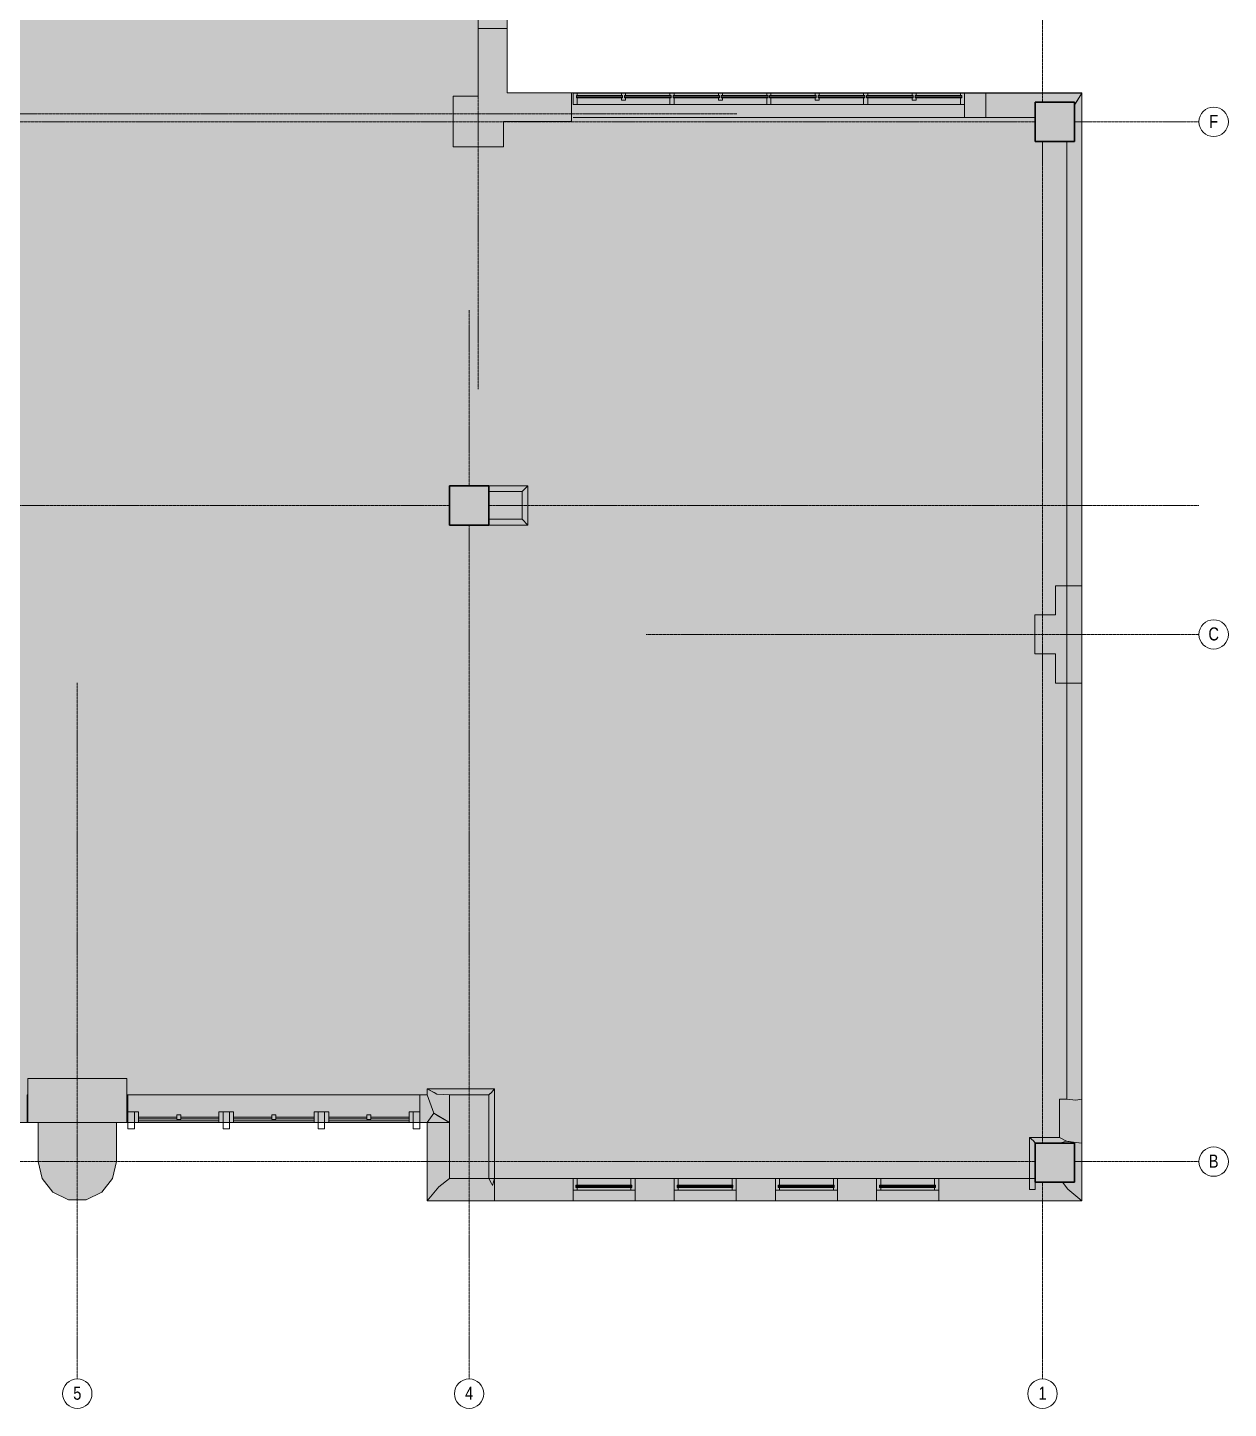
# Model space of a CAD drawing. Header units: inches. Extents: x -3744 to 107, y 238 to 2359.
# Drawn here: x -628 to 107, y 238 to 1084 of the extents above; entities that cross this region are included whole.
import ezdxf

# ---------------------------------------------------------------- set-up
doc = ezdxf.new("R2010")
doc.units = ezdxf.units.IN
doc.header["$MEASUREMENT"] = 0
doc.linetypes.add('IMPORT-CENTER2 _2_', pattern=[1.125, 0.75, -0.125, 0.125, -0.125])
for name, color, linetype, lineweight in [('A-Bldg-Patt', 7, 'Continuous', 9), ('A-DETL-GENF', 92, 'Continuous', 9), ('A-DETL-THIN', 151, 'Continuous', 9), ('A-Glaz-Bldg', 7, 'Continuous', 9), ('A-Grid', 7, 'IMPORT-CENTER2 _2_', 9), ('A-Grid-Iden', 7, 'Continuous', 9), ('A-Wall-Bldg', 7, 'Continuous', 9), ('A-WALL-PATT', 111, 'Continuous', 18), ('core model_dwg', 8, 'Continuous', 9), ('S-COLS', 52, 'Continuous', 18)]:
    doc.layers.add(name, color=color, linetype=linetype, lineweight=lineweight)
doc.styles.add('Arial', font='arial.ttf', dxfattribs={"width": 0.8, "height": 8})

# ---------------------------------------------------------------- blocks, each defined once
blk = doc.blocks.new('Concrete-Rectangular-Column - 24 x 24-6974123-Level 07 POWER _ SIGNAL')
at = {"layer": 'S-COLS', "lineweight": 9}
blk.add_hatch(color=7, dxfattribs=at).paths.add_polyline_path([(7, -12), (12, -12), (12, 12), (-12, 12), (-12, -12)], flags=0)
at = {"layer": 'S-COLS', "color": 8, "lineweight": 30}
for p, q in [((12, 12), (-12, 12)), ((-12, 12), (-12, -12)), ((12, -12), (12, 12)), ((-12, -12), (12, -12))]:
    blk.add_line(p, q, dxfattribs=at)
blk = doc.blocks.new('core model_dwg_1300 Eye - 5th Floor-6996771-Level 07 POWER _ SIGNAL')
at = {"layer": 'A-Bldg-Patt'}
for points in [[(-337.03, 1010.58), (-336.59, 1010.58), (-336.59, 1026.08), (-295.59, 1026.08), (-295.24, 1026.23), (-295.09, 1026.58), (-295.09, 1043.71), (-334.47, 1043.71), (-334.47, 1083.08), (-352.09, 1083.08), (-352.09, 1041.58), (-367.41, 1041.58), (-367.41, 1010.58), (-338.46, 1010.58)], [(17.53, 682.08), (17.53, 741.71), (1.53, 741.71), (1.53, 723.9), (-11.09, 723.9), (-11.09, 699.9), (1.53, 699.9), (1.53, 682.08), (13.03, 682.08)], [(-592.37, 365.5), (-582.75, 370.13), (-576.09, 378.48), (-573.72, 388.9), (-573.72, 412.9), (-567.47, 412.9), (-567.47, 439.9), (-627.97, 439.9), (-627.97, 412.9), (-621.72, 412.9), (-621.72, 388.9), (-619.34, 378.48), (-612.68, 370.13), (-603.06, 365.5)], [(-369.72, 378.52), (-345.72, 378.52), (-345.72, 429.9), (-369.72, 429.9), (-369.72, 411.27)]]:
    blk.add_hatch(color=256, dxfattribs=at).paths.add_polyline_path(points, flags=0)
at = {"layer": 'A-Glaz-Bldg'}
for p, q in [((-294.03, 1043.52), (-54.22, 1043.52)), ((-292.03, 1041.65), (-263.68, 1041.65)), ((-292.03, 1040.9), (-263.68, 1040.9)), ((-262.55, 1041.65), (-233.95, 1041.65)), ((-262.55, 1040.9), (-233.95, 1040.9)), ((-232.7, 1041.65), (-204.35, 1041.65)), ((-232.7, 1040.9), (-204.35, 1040.9)), ((-203.23, 1041.65), (-174.62, 1041.65)), ((-203.23, 1040.9), (-174.62, 1040.9)), ((-173.62, 1041.65), (-145.02, 1041.65)), ((-173.62, 1040.9), (-145.02, 1040.9)), ((-143.9, 1041.65), (-115.36, 1041.65)), ((-143.9, 1040.9), (-115.36, 1040.9)), ((-114.3, 1041.65), (-85.7, 1041.65)), ((-114.3, 1040.9), (-85.7, 1040.9)), ((-55.97, 1041.65), (-84.57, 1041.65)), ((-55.97, 1040.9), (-84.57, 1040.9)), ((-291.53, 1036.52), (-56.72, 1036.52)), ((-294.03, 1028.52), (-54.22, 1028.52)), ((-566.72, 429.9), (-387.97, 429.9)), ((-566.72, 412.9), (-387.97, 412.9)), ((-560.22, 413.91), (-510.97, 413.91)), ((-501.97, 413.91), (-452.72, 413.91)), ((-443.72, 413.91), (-394.47, 413.91)), ((-256.07, 378.52), (-294.07, 378.52)), ((-258.07, 374.15), (-292.32, 374.15)), ((-258.07, 373.4), (-292.32, 373.4)), ((-258.57, 378.52), (-291.57, 378.52)), ((-194.07, 378.52), (-232.07, 378.52)), ((-196.07, 374.15), (-230.32, 374.15)), ((-196.07, 373.4), (-230.32, 373.4)), ((-196.57, 378.52), (-229.57, 378.52)), ((-132.07, 378.52), (-170.07, 378.52)), ((-134.07, 374.15), (-168.32, 374.15)), ((-134.07, 373.4), (-168.32, 373.4)), ((-134.57, 378.52), (-167.57, 378.52)), ((-70.07, 378.52), (-108.07, 378.52)), ((-72.07, 374.15), (-106.32, 374.15)), ((-72.07, 373.4), (-106.32, 373.4)), ((-72.57, 378.52), (-105.57, 378.52)), ((-256.07, 364.9), (-294.07, 364.9)), ((-194.07, 364.9), (-232.07, 364.9)), ((-132.07, 364.9), (-170.07, 364.9)), ((-70.07, 364.9), (-108.07, 364.9))]:
    blk.add_line(p, q, dxfattribs=at)
at = {"layer": 'A-Glaz-Bldg', "flags": 128}
for points in [[(-291.53, 1042.02), (-291.53, 1043.52), (-294.03, 1043.52), (-294.03, 1036.52), (-291.53, 1036.52), (-291.53, 1040.52)], [(-263.68, 1042.02), (-292.03, 1042.02), (-292.03, 1040.52), (-263.68, 1040.52)], [(-291.53, 1043.52), (-56.72, 1043.52), (-56.72, 1042.02)], [(-264.41, 1040.52), (-263.68, 1040.52), (-263.68, 1042.02), (-264.37, 1042.02), (-264.37, 1043.52), (-261.87, 1043.52), (-261.87, 1042.02), (-262.55, 1042.02)], [(-264.37, 1040.52), (-264.37, 1039.11), (-261.87, 1039.11), (-261.87, 1040.52)], [(-261.82, 1040.52), (-262.55, 1040.52), (-233.95, 1040.52), (-233.95, 1042.02), (-262.55, 1042.02), (-262.55, 1040.52)], [(-234.7, 1042.02), (-234.7, 1043.52), (-232.2, 1043.52), (-232.2, 1042.02)], [(-232.2, 1040.52), (-232.2, 1036.52), (-234.7, 1036.52), (-234.7, 1040.52)], [(-204.35, 1042.02), (-232.7, 1042.02), (-232.7, 1040.52), (-204.35, 1040.52)], [(-205.08, 1040.52), (-204.35, 1040.52), (-204.35, 1042.02), (-205.04, 1042.02), (-205.04, 1043.52), (-202.54, 1043.52), (-202.54, 1042.02), (-203.23, 1042.02)], [(-205.04, 1040.52), (-205.04, 1039.11), (-202.54, 1039.11), (-202.54, 1040.52)], [(-202.49, 1040.52), (-203.23, 1040.52), (-174.62, 1040.52), (-174.62, 1042.02), (-203.23, 1042.02), (-203.23, 1040.52)], [(-175.37, 1042.02), (-175.37, 1043.52), (-172.87, 1043.52), (-172.87, 1042.02)], [(-172.87, 1040.52), (-172.87, 1036.52), (-175.37, 1036.52), (-175.37, 1040.52)], [(-145.02, 1042.02), (-173.62, 1042.02), (-173.62, 1040.52), (-145.02, 1040.52)], [(-143.17, 1040.52), (-143.9, 1040.52), (-143.9, 1042.02), (-143.21, 1042.02), (-143.21, 1043.52), (-145.71, 1043.52), (-145.71, 1042.02), (-145.02, 1042.02), (-145.02, 1040.52), (-145.76, 1040.52)], [(-145.71, 1040.52), (-145.71, 1039.11), (-143.21, 1039.11), (-143.21, 1040.52)], [(-115.36, 1042.02), (-143.9, 1042.02), (-143.9, 1040.52), (-115.36, 1040.52)], [(-113.55, 1040.52), (-113.55, 1036.52), (-116.05, 1036.52), (-116.05, 1040.52), (-115.36, 1040.52), (-115.36, 1042.02), (-116.05, 1042.02), (-116.05, 1043.52), (-113.55, 1043.52), (-113.55, 1042.02)], [(-85.7, 1042.02), (-114.3, 1042.02), (-114.3, 1040.52), (-85.7, 1040.52)], [(-86.38, 1040.52), (-86.38, 1039.11), (-83.88, 1039.11), (-83.88, 1040.52), (-84.57, 1040.52), (-84.57, 1042.02), (-83.88, 1042.02), (-83.88, 1043.52), (-86.38, 1043.52), (-86.38, 1042.02), (-85.7, 1042.02), (-85.7, 1040.52), (-86.43, 1040.52)], [(-84.57, 1042.02), (-55.97, 1042.02), (-55.97, 1040.52), (-84.57, 1040.52)], [(-56.72, 1043.52), (-54.22, 1043.52), (-54.22, 1036.52), (-56.72, 1036.52), (-56.72, 1040.52)], [(-291.57, 371.52), (-294.07, 371.52), (-294.07, 378.52), (-291.57, 378.52), (-291.57, 374.52)], [(-258.57, 371.52), (-291.57, 371.52), (-291.57, 373.02)], [(-258.57, 373.02), (-258.57, 371.52), (-256.07, 371.52), (-256.07, 378.52), (-258.57, 378.52), (-258.57, 374.52)], [(-229.57, 371.52), (-232.07, 371.52), (-232.07, 378.52), (-229.57, 378.52), (-229.57, 374.52)], [(-196.57, 371.52), (-229.57, 371.52), (-229.57, 373.02)], [(-196.57, 373.02), (-196.57, 371.52), (-194.07, 371.52), (-194.07, 378.52), (-196.57, 378.52), (-196.57, 374.52)], [(-167.57, 371.52), (-170.07, 371.52), (-170.07, 378.52), (-167.57, 378.52), (-167.57, 374.52)], [(-134.57, 371.52), (-167.57, 371.52), (-167.57, 373.02)], [(-134.57, 373.02), (-134.57, 371.52), (-132.07, 371.52), (-132.07, 378.52), (-134.57, 378.52), (-134.57, 374.52)], [(-105.57, 371.52), (-108.07, 371.52), (-108.07, 378.52), (-105.57, 378.52), (-105.57, 374.52)], [(-72.57, 371.52), (-105.57, 371.52), (-105.57, 373.02)], [(-72.57, 373.02), (-72.57, 371.52), (-70.07, 371.52), (-70.07, 378.52), (-72.57, 378.52), (-72.57, 374.52)]]:
    blk.add_lwpolyline(points, dxfattribs=at)
for points in [[(-566.72, 419.4), (-562.72, 419.4), (-562.72, 408.9), (-566.72, 408.9)], [(-562.72, 419.4), (-560.22, 419.4), (-560.22, 412.9), (-562.72, 412.9)], [(-560.22, 415.15), (-536.84, 415.15), (-536.84, 416.15), (-560.22, 416.15)], [(-534.34, 414.65), (-534.34, 417.65), (-536.84, 417.65), (-536.84, 414.65), (-534.34, 414.65), (-534.34, 417.65), (-536.84, 417.65), (-536.84, 414.65)], [(-510.97, 415.15), (-534.34, 415.15), (-534.34, 416.15), (-510.97, 416.15)], [(-510.97, 419.4), (-510.97, 412.9), (-508.47, 412.9), (-508.47, 419.4), (-504.47, 419.4), (-504.47, 408.9), (-508.47, 408.9), (-508.47, 419.4)], [(-504.47, 419.4), (-501.97, 419.4), (-501.97, 412.9), (-504.47, 412.9)], [(-501.97, 415.15), (-478.59, 415.15), (-478.59, 416.15), (-501.97, 416.15)], [(-476.09, 414.65), (-476.09, 417.65), (-478.59, 417.65), (-478.59, 414.65), (-476.09, 414.65), (-476.09, 417.65), (-478.59, 417.65), (-478.59, 414.65)], [(-452.72, 415.15), (-476.09, 415.15), (-476.09, 416.15), (-452.72, 416.15)], [(-452.72, 419.4), (-452.72, 412.9), (-450.22, 412.9), (-450.22, 419.4), (-446.22, 419.4), (-446.22, 408.9), (-450.22, 408.9), (-450.22, 419.4)], [(-446.22, 419.4), (-443.72, 419.4), (-443.72, 412.9), (-446.22, 412.9)], [(-443.72, 415.15), (-420.34, 415.15), (-420.34, 416.15), (-443.72, 416.15)], [(-417.84, 414.65), (-417.84, 417.65), (-420.34, 417.65), (-420.34, 414.65), (-417.84, 414.65), (-417.84, 417.65), (-420.34, 417.65), (-420.34, 414.65)], [(-394.47, 415.15), (-417.84, 415.15), (-417.84, 416.15), (-394.47, 416.15)], [(-394.47, 419.4), (-394.47, 412.9), (-391.97, 412.9), (-391.97, 419.4), (-387.97, 419.4), (-387.97, 408.9), (-391.97, 408.9), (-391.97, 419.4), (-394.47, 419.4), (-391.97, 419.4), (-391.97, 412.9), (-394.47, 412.9)], [(-258.07, 374.52), (-292.32, 374.52), (-292.32, 373.02), (-258.07, 373.02)], [(-196.07, 374.52), (-230.32, 374.52), (-230.32, 373.02), (-196.07, 373.02)], [(-134.07, 374.52), (-168.32, 374.52), (-168.32, 373.02), (-134.07, 373.02)], [(-72.07, 374.52), (-106.32, 374.52), (-106.32, 373.02), (-72.07, 373.02)]]:
    blk.add_lwpolyline(points, close=True, dxfattribs=at)
at = {"layer": 'A-Grid'}
for p, q in [((-352.09, 862.21), (-352.09, 2341.04)), ((-6.47, 1037.9), (-6.47, 2341.04)), ((-193.7, 1030.9), (-1297.72, 1030.9)), ((-10.97, 1025.9), (-672.38, 1025.9)), ((89.38, 1025.9), (13.03, 1025.9)), ((-6.47, 400.27), (-6.47, 1013.9)), ((-357.72, 802.9), (-357.72, 910.6)), ((-369.72, 790.9), (-717.72, 790.9)), ((89.38, 790.9), (-345.72, 790.9)), ((-357.72, 255.74), (-357.72, 778.9)), ((-249.17, 711.9), (89.38, 711.9)), ((-597.72, 255.74), (-597.72, 682.3)), ((-10.97, 388.9), (-3725.57, 388.9)), ((89.38, 388.9), (13.03, 388.9)), ((-6.47, 255.74), (-6.47, 376.27))]:
    blk.add_line(p, q, dxfattribs=at)
at = {"layer": 'A-Grid-Iden'}
for centre in [(98.38, 1025.9), (98.38, 711.9), (98.38, 388.9), (-597.72, 246.74), (-357.72, 246.74), (-6.47, 246.74)]:
    blk.add_circle(centre, 9, dxfattribs=at)
at = {"layer": 'A-Wall-Bldg'}
for p, q in [((-334.47, 1083.08), (-352.09, 1083.08)), ((-352.09, 1041.58), (-352.09, 1083.08)), ((-334.47, 1083.08), (-334.47, 1043.71)), ((-352.09, 1041.58), (-367.41, 1041.58)), ((-367.41, 1041.58), (-367.41, 1010.58)), ((-367.41, 1010.58), (-367.41, 1041.58)), ((-334.47, 1043.71), (-295.09, 1043.71)), ((-336.59, 1010.58), (-336.59, 1026.08)), ((-336.59, 1026.08), (-295.59, 1026.08)), ((-295.59, 1026.08), (-336.59, 1026.08)), ((-336.59, 1026.08), (-336.59, 1010.58)), ((-367.41, 1010.58), (-336.59, 1010.58)), ((-336.59, 1010.58), (-367.41, 1010.58)), ((-345.72, 778.9), (-321.72, 778.9)), ((1.53, 741.71), (17.53, 741.71)), ((17.53, 682.08), (17.53, 741.71)), ((17.53, 741.71), (17.53, 682.08)), ((1.53, 682.08), (17.53, 682.08)), ((-627.97, 412.9), (-621.72, 412.9)), ((-621.72, 388.9), (-621.72, 412.9)), ((-619.34, 378.48), (-621.72, 388.9)), ((-576.09, 378.48), (-582.75, 370.13))]:
    blk.add_line(p, q, dxfattribs=at)
at = {"layer": 'A-Wall-Bldg', "flags": 128}
for points in [[(-367.41, 1041.58), (-352.09, 1041.58), (-352.09, 1083.08)], [(-352.09, 1083.08), (-334.47, 1083.08), (-334.47, 1043.71), (-295.09, 1043.71)], [(-295.59, 1026.08), (-295.24, 1026.23), (-295.09, 1026.58), (-295.09, 1043.71)], [(-295.09, 1043.71), (-295.09, 1026.58), (-295.24, 1026.23), (-295.59, 1026.08)], [(-10.97, 378.52), (-70.07, 378.52), (-70.07, 364.9), (17.53, 364.9), (17.53, 400.27), (17.53, 427.17), (17.53, 1043.52), (-41.22, 1043.52)], [(-41.22, 1043.52), (-54.22, 1043.52), (-54.22, 1028.52), (-41.22, 1028.52), (-10.97, 1028.52)], [(8.41, 1013.9), (8.41, 427.17), (3.91, 427.17), (3.91, 403.76), (-14.47, 403.76), (-14.47, 371.77), (-10.97, 371.77), (-10.97, 376.27)], [(-321.72, 778.9), (-321.72, 802.9), (-345.72, 802.9)], [(-345.72, 799.4), (-325.22, 799.4), (-325.22, 782.4), (-345.72, 782.4)], [(1.53, 741.71), (1.53, 723.9), (-11.09, 723.9)], [(1.53, 723.9), (1.53, 741.71), (17.53, 741.71)], [(1.53, 699.9), (-11.09, 699.9), (-11.09, 723.9), (1.53, 723.9)], [(-11.09, 723.9), (-11.09, 699.9), (1.53, 699.9), (1.53, 682.08)], [(17.53, 682.08), (1.53, 682.08), (1.53, 699.9)], [(-627.97, 439.9), (-567.47, 439.9), (-567.47, 412.9), (-573.72, 412.9), (-573.72, 388.9), (-576.09, 378.48), (-582.75, 370.13), (-592.37, 365.5), (-603.06, 365.5), (-612.68, 370.13), (-619.34, 378.48), (-621.72, 388.9), (-621.72, 412.9)], [(-621.72, 412.9), (-627.97, 412.9), (-627.97, 439.9)], [(-567.47, 439.9), (-627.97, 439.9), (-627.97, 412.9)], [(-576.09, 378.48), (-573.72, 388.9), (-573.72, 412.9), (-567.47, 412.9), (-567.47, 439.9)], [(-342.22, 378.52), (-342.22, 433.4), (-383.34, 433.4), (-383.34, 429.9), (-387.97, 429.9), (-387.97, 412.9), (-369.72, 412.9)], [(-383.34, 412.9), (-383.34, 364.9), (-342.22, 364.9), (-294.07, 364.9), (-294.07, 378.52), (-342.22, 378.52), (-369.72, 378.52), (-369.72, 412.9), (-369.72, 429.9), (-345.72, 429.9), (-345.72, 378.52)], [(-619.34, 378.48), (-612.68, 370.13), (-603.06, 365.5)], [(-603.06, 365.5), (-592.37, 365.5), (-582.75, 370.13)]]:
    blk.add_lwpolyline(points, dxfattribs=at)
for points in [[(-628.34, 429.9), (-628.34, 412.9), (-627.97, 412.9), (-627.97, 429.9)], [(-566.72, 412.9), (-566.72, 429.9), (-567.47, 429.9), (-567.47, 412.9)], [(-369.72, 429.9), (-345.72, 429.9), (-345.72, 378.52), (-369.72, 378.52)], [(-256.07, 378.52), (-256.07, 364.9), (-232.07, 364.9), (-232.07, 378.52)], [(-194.07, 378.52), (-194.07, 364.9), (-170.07, 364.9), (-170.07, 378.52)], [(-132.07, 378.52), (-132.07, 364.9), (-108.07, 364.9), (-108.07, 378.52)]]:
    blk.add_lwpolyline(points, close=True, dxfattribs=at)
at = {"layer": 'A-WALL-PATT', "color": 7, "lineweight": 9}
for p, q in [((-54.22, 1028.52), (-54.22, 1043.52)), ((-627.97, 429.9), (-627.97, 412.9)), ((-567.47, 412.9), (-567.47, 429.9)), ((-566.72, 429.9), (-566.72, 412.9)), ((-294.07, 378.52), (-294.07, 364.9)), ((-256.07, 364.9), (-256.07, 378.52)), ((-232.07, 378.52), (-232.07, 364.9)), ((-194.07, 364.9), (-194.07, 378.52)), ((-170.07, 378.52), (-170.07, 364.9)), ((-132.07, 364.9), (-132.07, 378.52)), ((-108.07, 378.52), (-108.07, 364.9))]:
    blk.add_line(p, q, dxfattribs=at)
at = {"layer": 'A-WALL-PATT', "color": 7, "lineweight": 9, "flags": 128}
for points in [[(-41.22, 1043.52), (-41.22, 1028.52)], [(13.03, 1036.13), (13.88, 1037.52), (17.53, 1043.52)], [(-321.72, 802.9), (-325.22, 799.4)], [(-321.72, 778.9), (-325.22, 782.4)], [(-383.34, 433.4), (-379.31, 431.27), (-377.45, 430.29), (-369.72, 429.9), (-377.45, 430.29), (-379.19, 431.21)], [(-342.22, 433.4), (-344.05, 431.21), (-345.21, 430.29), (-345.72, 429.9), (-344.05, 431.21), (-343.38, 432.01)], [(-10.97, 400.25), (-11.82, 401.42), (-11.93, 401.56), (-14.47, 403.75), (-11.93, 401.56)], [(-383.34, 364.9), (-376.19, 373.41), (-369.72, 378.52), (-376.19, 373.41), (-379.31, 369.7)]]:
    blk.add_lwpolyline(points, close=True, dxfattribs=at)
for points in [[(-387.97, 412.9), (-387.97, 418.56), (-387.97, 429.9)], [(-383.34, 412.9), (-379.31, 418.56), (-376.19, 416.72), (-369.72, 412.9), (-377.45, 417.47), (-379.31, 418.56), (-383.34, 429.9), (-379.31, 418.56), (-369.72, 412.9)], [(3.91, 427.17), (8.16, 427.17), (8.41, 427.17), (13.88, 426.61), (17.53, 427.17), (13.88, 426.61), (8.41, 427.17)], [(13.88, 400.72), (8.41, 401.4), (8.16, 401.43), (3.91, 403.76), (7.89, 401.58), (8.16, 401.43), (3.95, 400.27)], [(3.95, 400.27), (8.16, 401.43), (9.02, 401.33), (17.53, 400.27), (13.88, 400.72)], [(-342.22, 378.52), (-342.22, 364.9), (-342.22, 373.41), (-342.22, 378.52), (-343.38, 374.27), (-344.05, 375.49), (-345.72, 378.52)], [(-70.07, 364.9), (-70.07, 372.05), (-70.07, 378.52)], [(17.53, 364.9), (9.02, 372.05), (8.16, 373.14), (5.69, 376.27)], [(5.69, 376.27), (9.02, 372.05), (17.53, 364.9)], [(-10.97, 371.77), (-11.93, 371.77), (-14.47, 371.77)]]:
    blk.add_lwpolyline(points, dxfattribs=at)
at = {"layer": 'A-Grid-Iden', "char_height": 8, "attachment_point": 2, "line_spacing_factor": 0.941778, "style": 'Arial'}
for s, insert, width in [('F', (98.38, 1030.19), 6.4639), ('C', (98.38, 716.19), 7.6392), ('B', (98.38, 393.19), 7.0516), ('5', (-597.72, 251.03), 5.8763), ('4', (-357.72, 251.03), 5.8763), ('1', (-6.47, 251.03), 5.8763)]:
    blk.add_mtext(s, dxfattribs=dict(at, insert=insert, width=width))
blk = doc.blocks.new('core model_dwg-6996768-Level 07 POWER _ SIGNAL')
blk.add_blockref('core model_dwg_1300 Eye - 5th Floor-6996771-Level 07 POWER _ SIGNAL', (0, 0))

msp = doc.modelspace()

# ---------------------------------------------------------------- hatches: boundary and pattern name
at = {"layer": 'A-DETL-GENF'}
h = msp.add_hatch(color=9, dxfattribs=at)
h.paths.add_polyline_path([(17.53, 364.9), (17.53, 682.08), (1.53, 682.08), (1.53, 699.9), (-11.09, 699.9), (-11.09, 723.9), (1.53, 723.9), (1.53, 741.71), (17.53, 741.71), (17.53, 1043.71), (-295.09, 1043.71), (-295.09, 1026.58), (-295.24, 1026.23), (-295.59, 1026.08), (-336.59, 1026.08), (-336.59, 1010.58), (-367.41, 1010.58), (-367.41, 1041.58), (-352.09, 1041.58), (-352.09, 1083.08), (-334.47, 1083.08), (-334.47, 1325.08), (-350.47, 1325.08), (-350.47, 1342.9), (-363.09, 1342.9), (-363.09, 1366.9), (-350.47, 1366.9), (-350.47, 1384.71), (-334.47, 1384.71), (-334.47, 1685.08), (-350.47, 1685.08), (-350.47, 1702.9), (-363.09, 1702.9), (-363.09, 1726.9), (-350.47, 1726.9), (-350.47, 1744.71), (-334.47, 1744.71), (-334.47, 2045.08), (-350.47, 2045.08), (-350.47, 2067.08), (-364.09, 2067.08), (-364.09, 2080.71), (-387.53, 2080.71), (-387.53, 2096.71), (-687.9, 2096.71), (-687.9, 2080.71), (-705.72, 2080.71), (-705.72, 2068.08), (-729.72, 2068.08), (-729.72, 2080.71), (-747.53, 2080.71), (-747.53, 2096.71), (-1047.9, 2096.71), (-1047.9, 2080.71), (-1065.72, 2080.71), (-1065.72, 2068.08), (-1089.72, 2068.08), (-1089.72, 2080.71), (-1107.53, 2080.71), (-1107.53, 2096.71), (-1414.47, 2096.71), (-1414.47, 2080.71), (-1437.9, 2080.71), (-1437.9, 2061.08), (-1467.53, 2061.08), (-1467.53, 1854.9), (-2127.9, 1854.9), (-2127.9, 2061.08), (-2157.53, 2061.08), (-2157.53, 2080.71), (-2180.97, 2080.71), (-2180.97, 2096.71), (-2487.9, 2096.71), (-2487.9, 2080.71), (-2505.72, 2080.71), (-2505.72, 2068.08), (-2529.72, 2068.08), (-2529.72, 2080.71), (-2547.53, 2080.71), (-2547.53, 2096.71), (-2860.09, 2096.71), (-2860.09, 2260.21), (-3613.29, 2260.21), (-3613.29, 1886.27), (-3565.29, 1886.27), (-3565.29, 1702.15), (-3538.29, 1702.15), (-3538.29, 1641.65), (-3565.29, 1641.65), (-3565.29, 1462.15), (-3538.29, 1462.15), (-3538.29, 1401.65), (-3565.29, 1401.65), (-3565.29, 1222.15), (-3538.29, 1222.15), (-3538.29, 1161.65), (-3565.29, 1161.65), (-3565.29, 982.15), (-3538.29, 982.15), (-3538.29, 921.65), (-3565.29, 921.65), (-3565.29, 737.52), (-3613.29, 737.52), (-3613.29, 364.9), (-3212.09, 364.9), (-3212.09, 412.9), (-3027.97, 412.9), (-3027.97, 439.9), (-2967.47, 439.9), (-2967.47, 412.9), (-2787.97, 412.9), (-2787.97, 439.9), (-2727.47, 439.9), (-2727.47, 412.9), (-2547.97, 412.9), (-2547.97, 439.9), (-2487.47, 439.9), (-2487.47, 412.9), (-2307.97, 412.9), (-2307.97, 439.9), (-2247.47, 439.9), (-2247.47, 412.9), (-2067.97, 412.9), (-2067.97, 439.9), (-2007.47, 439.9), (-2007.47, 412.9), (-1827.97, 412.9), (-1827.97, 439.9), (-1767.47, 439.9), (-1767.47, 412.9), (-1587.97, 412.9), (-1587.97, 439.9), (-1527.47, 439.9), (-1527.47, 412.9), (-1347.97, 412.9), (-1347.97, 439.9), (-1287.47, 439.9), (-1287.47, 412.9), (-1107.97, 412.9), (-1107.97, 439.9), (-1047.47, 439.9), (-1047.47, 412.9), (-867.97, 412.9), (-867.97, 439.9), (-807.47, 439.9), (-807.47, 412.9), (-627.97, 412.9), (-627.97, 439.9), (-567.47, 439.9), (-567.47, 412.9), (-383.34, 412.9), (-383.34, 364.9), (13.03, 364.9)], flags=0)
h.paths.add_polyline_path([(-3608.77, 369.4), (-3608.77, 393.4), (-3584.77, 393.4), (-3584.77, 369.4)], flags=0)
h.paths.add_polyline_path([(-10.97, 376.27), (-10.97, 400.27), (13.03, 400.27), (13.03, 376.27)], flags=0)
h.paths.add_polyline_path([(-345.72, 378.52), (-369.72, 378.52), (-369.72, 429.9), (-345.72, 429.9), (-345.72, 400.27)], flags=0)
h.paths.add_polyline_path([(-3249.72, 378.52), (-3249.72, 429.9), (-3225.72, 429.9), (-3225.72, 378.52)], flags=0)
h.paths.add_polyline_path([(-3565.29, 699.9), (-3599.66, 699.9), (-3599.66, 723.9), (-3548.29, 723.9), (-3548.29, 699.9)], flags=0)
h.paths.add_polyline_path([(-369.72, 778.9), (-369.72, 802.9), (-345.72, 802.9), (-345.72, 778.9), (-354.98, 778.9)], flags=0)
h.paths.add_polyline_path([(-741.72, 778.9), (-741.72, 802.9), (-717.72, 802.9), (-717.72, 778.9)], flags=0)
h.paths.add_polyline_path([(-1069.72, 778.9), (-1077.72, 778.9), (-1077.72, 802.9), (-1053.72, 802.9), (-1053.72, 778.9)], flags=0)
h.paths.add_polyline_path([(-1297.72, 778.9), (-1321.72, 778.9), (-1321.72, 802.9), (-1297.72, 802.9)], flags=0)
h.paths.add_polyline_path([(-1569.72, 778.9), (-1569.72, 802.9), (-1545.72, 802.9), (-1545.72, 778.9)], flags=0)
h.paths.add_polyline_path([(-1785.72, 778.9), (-1809.72, 778.9), (-1809.72, 802.9), (-1785.72, 802.9)], flags=0)
h.paths.add_polyline_path([(-2025.72, 778.9), (-2049.72, 778.9), (-2049.72, 802.9), (-2025.72, 802.9)], flags=0)
h.paths.add_polyline_path([(-2297.72, 778.9), (-2297.72, 802.9), (-2273.72, 802.9), (-2273.72, 778.9)], flags=0)
h.paths.add_polyline_path([(-2541.72, 778.9), (-2541.72, 802.9), (-2517.72, 802.9), (-2517.72, 778.9), (-2529.72, 778.9)], flags=0)
h.paths.add_polyline_path([(-2853.72, 778.9), (-2877.72, 778.9), (-2877.72, 802.9), (-2853.72, 802.9)], flags=0)
h.paths.add_polyline_path([(-3187.97, 778.9), (-3211.97, 778.9), (-3211.97, 802.9), (-3187.97, 802.9)], flags=0)
h.paths.add_polyline_path([(-2736.22, 941.4), (-2877.72, 941.4), (-2877.72, 1015.27), (-2878.47, 1015.27), (-2878.47, 1016.77), (-2876.97, 1016.77), (-2876.97, 1017.27), (-2875.47, 1017.27), (-2875.47, 1016.77), (-2873.47, 1016.77), (-2873.47, 1015.27), (-2874.22, 1015.27), (-2874.22, 1012.9), (-2850.22, 1012.9), (-2850.22, 988.9), (-2874.22, 988.9), (-2874.22, 944.9), (-2748.22, 944.9), (-2748.22, 1072.9), (-2874.22, 1072.9), (-2874.22, 1054.52), (-2873.47, 1054.52), (-2873.47, 1053.02), (-2875.47, 1053.02), (-2875.47, 1052.52), (-2876.97, 1052.52), (-2876.97, 1053.02), (-2878.47, 1053.02), (-2878.47, 1054.52), (-2877.72, 1054.52), (-2877.72, 1080.9), (-2517.72, 1080.9), (-2517.72, 941.4), (-2541.72, 941.4)], flags=0)
h.paths.add_polyline_path([(-2732.38, 944.9), (-2529.72, 944.9), (-2529.72, 967.9), (-2532.47, 967.9), (-2532.47, 972.4), (-2735.97, 972.4), (-2735.97, 945.15), (-2736.22, 945.15), (-2736.22, 944.9)], flags=0)
h.paths.add_polyline_path([(-859.47, 945.15), (-859.47, 981.15), (-847.22, 981.15), (-847.22, 945.15), (-850.72, 945.15)], flags=0)
h.paths.add_polyline_path([(-1062.97, 967.9), (-1075.22, 967.9), (-1075.22, 1003.9), (-1062.97, 1003.9)], flags=0)
h.paths.add_polyline_path([(-2735.97, 975.9), (-2532.47, 975.9), (-2532.47, 1003.9), (-2529.72, 1003.9), (-2529.72, 1042.4), (-2532.47, 1042.4), (-2532.47, 1072.9), (-2735.97, 1072.9), (-2735.97, 1036.9), (-2736.22, 1036.9), (-2736.22, 981.15), (-2735.97, 981.15), (-2735.97, 976.54)], flags=0)
h.paths.add_polyline_path([(-745.22, 988.9), (-745.22, 1012.9), (-721.22, 1012.9), (-721.22, 988.9), (-741.72, 988.9)], flags=0)
h.paths.add_polyline_path([(-1321.72, 1012.9), (-1321.72, 1036.9), (-1297.72, 1036.9), (-1297.72, 1012.9)], flags=0)
h.paths.add_polyline_path([(-10.97, 1013.9), (-10.97, 1037.9), (13.03, 1037.9), (13.03, 1013.9), (-1.41, 1013.9)], flags=0)
h.paths.add_polyline_path([(-1545.72, 1018.9), (-1569.72, 1018.9), (-1569.72, 1042.9), (-1545.72, 1042.9), (-1545.72, 1036.9)], flags=0)
h.paths.add_polyline_path([(-3187.97, 1018.9), (-3211.97, 1018.9), (-3211.97, 1042.9), (-3187.97, 1042.9)], flags=0)
h.paths.add_polyline_path([(-1809.72, 1018.9), (-1809.72, 1042.9), (-1785.72, 1042.9), (-1785.72, 1018.9)], flags=0)
h.paths.add_polyline_path([(-2025.72, 1018.9), (-2049.72, 1018.9), (-2049.72, 1042.9), (-2025.72, 1042.9)], flags=0)
h.paths.add_polyline_path([(-2265.72, 1018.9), (-2289.72, 1018.9), (-2289.72, 1042.9), (-2265.72, 1042.9)], flags=0)
h.paths.add_polyline_path([(-859.47, 1036.9), (-859.47, 1072.9), (-847.22, 1072.9), (-847.22, 1036.9), (-850.72, 1036.9)], flags=0)
h.paths.add_polyline_path([(-1075.22, 1042.4), (-1075.22, 1078.4), (-1062.97, 1078.4), (-1062.97, 1042.4), (-1069.72, 1042.4)], flags=0)
h.paths.add_polyline_path([(-847.22, 1220.9), (-1077.72, 1220.9), (-1077.72, 1353.94), (-1078.47, 1353.94), (-1078.47, 1355.44), (-1076.97, 1355.44), (-1076.97, 1355.94), (-1075.47, 1355.94), (-1075.47, 1355.44), (-1068.97, 1355.44), (-1068.97, 1353.94), (-1069.72, 1353.94), (-1069.72, 1325.9), (-987.72, 1325.9), (-987.72, 1403.82), (-994.28, 1403.82), (-994.28, 1403.07), (-995.78, 1403.07), (-995.78, 1404.57), (-996.28, 1404.57), (-996.28, 1406.57), (-995.78, 1406.57), (-995.78, 1408.07), (-994.28, 1408.07), (-994.28, 1407.32), (-987.72, 1407.32), (-987.72, 1429.9), (-1051.22, 1429.9), (-1051.22, 1407.32), (-1045.65, 1407.32), (-1045.65, 1408.07), (-1044.15, 1408.07), (-1044.15, 1406.57), (-1043.65, 1406.57), (-1043.65, 1404.57), (-1044.15, 1404.57), (-1044.15, 1403.07), (-1045.65, 1403.07), (-1045.65, 1403.82), (-1069.72, 1403.82), (-1069.72, 1393.19), (-1068.97, 1393.19), (-1068.97, 1391.69), (-1075.47, 1391.69), (-1075.47, 1391.19), (-1076.97, 1391.19), (-1076.97, 1391.69), (-1078.47, 1391.69), (-1078.47, 1393.19), (-1077.72, 1393.19), (-1077.72, 1478.27), (-1078.47, 1478.27), (-1078.47, 1479.77), (-1071.97, 1479.77), (-1071.97, 1480.27), (-1070.47, 1480.27), (-1070.47, 1479.77), (-1068.97, 1479.77), (-1068.97, 1478.27), (-1069.72, 1478.27), (-1069.72, 1433.4), (-901.83, 1433.4), (-901.83, 1525.4), (-905.97, 1525.4), (-905.97, 1560.13), (-901.83, 1560.13), (-901.83, 1561.47), (-955.2, 1561.47), (-955.2, 1525.4), (-958.7, 1525.4), (-958.7, 1561.47), (-989.8, 1561.47), (-989.8, 1525.4), (-993.3, 1525.4), (-993.3, 1561.47), (-1069.72, 1561.47), (-1069.72, 1560.13), (-1062.97, 1560.13), (-1062.97, 1525.4), (-1069.72, 1525.4), (-1069.72, 1517.52), (-1068.97, 1517.52), (-1068.97, 1516.02), (-1070.47, 1516.02), (-1070.47, 1515.52), (-1071.97, 1515.52), (-1071.97, 1516.02), (-1078.47, 1516.02), (-1078.47, 1517.52), (-1077.72, 1517.52), (-1077.72, 1577.4), (-1078.08, 1577.4), (-1078.08, 1708.15), (-1077.72, 1708.15), (-1077.72, 1762.15), (-1069.72, 1762.15), (-1069.72, 1744.15), (-1062.97, 1744.15), (-1062.97, 1708.15), (-732.47, 1708.15), (-732.47, 1744.15), (-720.22, 1744.15), (-720.22, 1708.15), (-717.72, 1708.15), (-717.72, 1696.15), (-714.97, 1696.15), (-714.97, 1692.27), (-714.22, 1692.27), (-714.22, 1690.77), (-717.72, 1690.77), (-717.72, 1654.52), (-714.22, 1654.52), (-714.22, 1653.02), (-714.97, 1653.02), (-714.97, 1613.77), (-714.22, 1613.77), (-714.22, 1612.27), (-717.72, 1612.27), (-717.72, 1576.02), (-714.22, 1576.02), (-714.22, 1574.52), (-714.97, 1574.52), (-714.97, 1536.9), (-717.72, 1536.9), (-717.72, 1429.9), (-733.72, 1429.9), (-733.72, 1387.9), (-717.72, 1387.9), (-717.72, 1380.77), (-716.97, 1380.77), (-716.97, 1379.77), (-717.22, 1379.65), (-716.97, 1379.27), (-717.63, 1379.27), (-717.72, 1379.4), (-721.22, 1379.4), (-721.3, 1379.27), (-721.97, 1379.27), (-721.72, 1379.65), (-721.97, 1379.77), (-721.97, 1380.77), (-721.22, 1380.77), (-721.22, 1384.4), (-752.72, 1384.4), (-752.72, 1348.4), (-721.22, 1348.4), (-721.22, 1352.9), (-717.72, 1352.9), (-717.72, 1272.52), (-716.97, 1272.52), (-716.97, 1271.02), (-718.97, 1271.02), (-718.97, 1270.52), (-720.47, 1270.52), (-720.47, 1271.02), (-721.97, 1271.02), (-721.97, 1272.52), (-721.22, 1272.52), (-721.22, 1275.15), (-756.22, 1275.15), (-756.22, 1420.4), (-847.22, 1420.4), (-847.22, 1228.9), (-721.22, 1228.9), (-721.22, 1233.27), (-721.97, 1233.27), (-721.97, 1234.77), (-720.47, 1234.77), (-720.47, 1235.27), (-718.97, 1235.27), (-718.97, 1234.77), (-716.97, 1234.77), (-716.97, 1233.27), (-717.72, 1233.27), (-717.72, 1220.9), (-795.28, 1220.9)], flags=0)
h.paths.add_polyline_path([(-2529.72, 1220.9), (-2877.72, 1220.9), (-2877.72, 1234.27), (-2878.47, 1234.27), (-2878.47, 1235.77), (-2876.47, 1235.77), (-2876.47, 1236.27), (-2874.97, 1236.27), (-2874.97, 1235.77), (-2873.47, 1235.77), (-2873.47, 1234.27), (-2874.22, 1234.27), (-2874.22, 1228.9), (-2748.22, 1228.9), (-2748.22, 1419.9), (-2839.22, 1419.9), (-2839.22, 1275.15), (-2874.22, 1275.15), (-2874.22, 1273.52), (-2873.47, 1273.52), (-2873.47, 1272.02), (-2874.97, 1272.02), (-2874.97, 1271.52), (-2876.47, 1271.52), (-2876.47, 1272.02), (-2878.47, 1272.02), (-2878.47, 1273.52), (-2877.72, 1273.52), (-2877.72, 1352.77), (-2878.47, 1352.77), (-2878.47, 1354.27), (-2876.97, 1354.27), (-2876.97, 1354.77), (-2875.47, 1354.77), (-2875.47, 1354.27), (-2873.47, 1354.27), (-2873.47, 1352.77), (-2874.22, 1352.77), (-2874.22, 1348.4), (-2842.72, 1348.4), (-2842.72, 1384.4), (-2874.22, 1384.4), (-2874.22, 1380.02), (-2873.47, 1380.02), (-2873.47, 1378.52), (-2875.47, 1378.52), (-2875.47, 1378.02), (-2876.97, 1378.02), (-2876.97, 1378.52), (-2878.47, 1378.52), (-2878.47, 1380.02), (-2877.72, 1380.02), (-2877.72, 1387.9), (-2842.72, 1387.9), (-2842.72, 1405.9), (-2853.29, 1405.9), (-2853.29, 1423.9), (-2842.72, 1423.9), (-2842.72, 1429.9), (-2877.72, 1429.9), (-2877.72, 1573.27), (-2878.47, 1573.27), (-2878.47, 1574.77), (-2877.72, 1574.77), (-2877.72, 1611.02), (-2878.47, 1611.02), (-2878.47, 1612.52), (-2877.72, 1612.52), (-2877.72, 1652.52), (-2878.47, 1652.52), (-2878.47, 1654.02), (-2877.72, 1654.02), (-2877.72, 1690.27), (-2878.47, 1690.27), (-2878.47, 1691.77), (-2877.72, 1691.77), (-2877.72, 1788.15), (-2517.72, 1788.15), (-2517.72, 1517.52), (-2516.97, 1517.52), (-2516.97, 1516.02), (-2523.47, 1516.02), (-2523.47, 1515.52), (-2524.97, 1515.52), (-2524.97, 1516.02), (-2526.47, 1516.02), (-2526.47, 1517.52), (-2525.72, 1517.52), (-2525.72, 1521.9), (-2693.6, 1521.9), (-2693.6, 1433.4), (-2537.85, 1433.4), (-2537.85, 1473.9), (-2525.72, 1473.9), (-2525.72, 1478.27), (-2526.47, 1478.27), (-2526.47, 1479.77), (-2524.97, 1479.77), (-2524.97, 1480.27), (-2523.47, 1480.27), (-2523.47, 1479.77), (-2516.97, 1479.77), (-2516.97, 1478.27), (-2517.72, 1478.27), (-2517.72, 1394.19), (-2516.97, 1394.19), (-2516.97, 1392.69), (-2518.47, 1392.69), (-2518.47, 1392.19), (-2519.97, 1392.19), (-2519.97, 1392.69), (-2526.47, 1392.69), (-2526.47, 1394.19), (-2525.72, 1394.19), (-2525.72, 1403.82), (-2549.78, 1403.82), (-2549.78, 1403.07), (-2551.28, 1403.07), (-2551.28, 1404.57), (-2551.78, 1404.57), (-2551.78, 1406.57), (-2551.28, 1406.57), (-2551.28, 1408.07), (-2549.78, 1408.07), (-2549.78, 1407.32), (-2544.72, 1407.32), (-2544.72, 1429.4), (-2544.22, 1429.4), (-2544.22, 1429.9), (-2607.72, 1429.9), (-2607.72, 1407.32), (-2601.15, 1407.32), (-2601.15, 1408.07), (-2599.65, 1408.07), (-2599.65, 1406.57), (-2599.15, 1406.57), (-2599.15, 1404.57), (-2599.65, 1404.57), (-2599.65, 1403.07), (-2601.15, 1403.07), (-2601.15, 1403.82), (-2607.72, 1403.82), (-2607.72, 1325.9), (-2525.72, 1325.9), (-2525.72, 1354.94), (-2526.47, 1354.94), (-2526.47, 1356.44), (-2519.97, 1356.44), (-2519.97, 1356.94), (-2518.47, 1356.94), (-2518.47, 1356.44), (-2516.97, 1356.44), (-2516.97, 1354.94), (-2517.72, 1354.94), (-2517.72, 1220.9), (-2525.72, 1220.9)], flags=0)
h.paths.add_polyline_path([(-2532.47, 1228.9), (-2532.47, 1259.4), (-2525.72, 1259.4), (-2525.72, 1317.9), (-2744.72, 1317.9), (-2744.72, 1259.4), (-2735.97, 1259.4), (-2735.97, 1228.9), (-2544.74, 1228.9)], flags=0)
h.paths.add_polyline_path([(-1050.17, 1228.9), (-859.47, 1228.9), (-859.47, 1259.4), (-850.72, 1259.4), (-850.72, 1317.9), (-1069.72, 1317.9), (-1069.72, 1259.4), (-1062.97, 1259.4), (-1062.97, 1228.9)], flags=0)
h.paths.add_polyline_path([(-752.72, 1287.4), (-721.22, 1287.4), (-721.22, 1344.9), (-752.72, 1344.9), (-752.72, 1298.39)], flags=0)
h.paths.add_polyline_path([(-2852.78, 1287.4), (-2842.72, 1287.4), (-2842.72, 1344.9), (-2874.22, 1344.9), (-2874.22, 1287.4), (-2868.65, 1287.4)], flags=0)
h.paths.add_polyline_path([(-2611.22, 1325.9), (-2611.22, 1429.9), (-2711.12, 1429.9), (-2711.12, 1417.65), (-2744.72, 1417.65), (-2744.72, 1325.9), (-2612.35, 1325.9)], flags=0)
h.paths.add_polyline_path([(-891.46, 1325.9), (-850.72, 1325.9), (-850.72, 1417.65), (-884.31, 1417.65), (-884.31, 1429.9), (-984.22, 1429.9), (-984.22, 1325.9), (-901.83, 1325.9)], flags=0)
h.paths.add_polyline_path([(-720.1, 1353.9), (-721.22, 1353.9), (-721.08, 1354.02), (-721.97, 1354.02), (-721.97, 1355.02), (-719.97, 1355.02), (-719.97, 1355.52), (-718.47, 1355.52), (-718.47, 1355.02), (-716.97, 1355.02), (-716.97, 1354.02), (-717.8, 1354.02), (-717.72, 1353.9), (-719.72, 1353.9), (-719.97, 1354.02)], flags=0)
h.paths.add_polyline_path([(-752.72, 1387.9), (-737.22, 1387.9), (-737.22, 1429.9), (-752.72, 1429.9), (-752.72, 1423.9), (-742.14, 1423.9), (-742.14, 1405.9), (-752.72, 1405.9), (-752.72, 1393.22)], flags=0)
h.paths.add_polyline_path([(-1461.72, 1402.9), (-1461.72, 1426.9), (-1437.72, 1426.9), (-1437.72, 1402.9)], flags=0)
h.paths.add_polyline_path([(-1809.72, 1402.9), (-1809.72, 1426.9), (-1785.72, 1426.9), (-1785.72, 1402.9)], flags=0)
h.paths.add_polyline_path([(-2133.53, 1402.9), (-2157.53, 1402.9), (-2157.53, 1426.9), (-2133.49, 1426.9), (-2133.49, 1402.9)], flags=0)
h.paths.add_polyline_path([(-3187.97, 1402.9), (-3211.97, 1402.9), (-3211.97, 1426.9), (-3187.97, 1426.9)], flags=0)
h.paths.add_polyline_path([(-2788.72, 1423.4), (-2748.22, 1423.4), (-2748.22, 1429.9), (-2839.22, 1429.9), (-2839.22, 1423.4), (-2810.92, 1423.4)], flags=0)
h.paths.add_polyline_path([(-847.22, 1423.9), (-756.22, 1423.9), (-756.22, 1429.9), (-847.22, 1429.9), (-847.22, 1429.18)], flags=0)
h.paths.add_polyline_path([(-2526.49, 1433.4), (-2525.72, 1433.4), (-2525.72, 1470.4), (-2534.35, 1470.4), (-2534.35, 1433.4)], flags=0)
h.paths.add_polyline_path([(-2580.11, 1525.4), (-2532.47, 1525.4), (-2532.47, 1560.13), (-2525.72, 1560.13), (-2525.72, 1561.47), (-2602.12, 1561.47), (-2602.12, 1525.4)], flags=0)
h.paths.add_polyline_path([(-2612.35, 1525.4), (-2605.62, 1525.4), (-2605.62, 1561.47), (-2636.73, 1561.47), (-2636.73, 1525.4)], flags=0)
h.paths.add_polyline_path([(-2640.23, 1525.4), (-2640.23, 1561.47), (-2693.6, 1561.47), (-2693.6, 1560.13), (-2689.47, 1560.13), (-2689.47, 1525.4), (-2678.54, 1525.4)], flags=0)
h.paths.add_polyline_path([(-2636.73, 1564.97), (-2525.72, 1564.97), (-2525.72, 1577.9), (-2693.6, 1577.9), (-2693.6, 1564.97), (-2640.23, 1564.97)], flags=0)
h.paths.add_polyline_path([(-1056.93, 1564.97), (-901.83, 1564.97), (-901.83, 1577.4), (-1069.72, 1577.4), (-1069.72, 1564.97), (-1059.96, 1564.97)], flags=0)
h.paths.add_polyline_path([(-2862.97, 1708.15), (-2532.47, 1708.15), (-2532.47, 1744.15), (-2525.72, 1744.15), (-2525.72, 1776.15), (-2874.22, 1776.15), (-2874.22, 1744.15), (-2862.97, 1744.15), (-2862.97, 1735.97)], flags=0)
h.paths.add_polyline_path([(-3187.97, 1738.9), (-3211.97, 1738.9), (-3211.97, 1762.9), (-3187.97, 1762.9)], flags=0)
h.paths.add_polyline_path([(-1461.9, 1793.9), (-1461.9, 1817.9), (-1437.72, 1817.9), (-1437.72, 1793.9), (-1461.72, 1793.9)], flags=0)
h.paths.add_polyline_path([(-1809.72, 1793.9), (-1809.72, 1817.9), (-1785.72, 1817.9), (-1785.72, 1793.9)], flags=0)
h.paths.add_polyline_path([(-2133.53, 1793.9), (-2157.53, 1793.9), (-2157.53, 1817.9), (-2133.53, 1817.9)], flags=0)
h.paths.add_polyline_path([(-3599.66, 1899.9), (-3599.66, 1923.9), (-3548.29, 1923.9), (-3548.29, 1899.9), (-3567.04, 1899.9)], flags=0)
h.paths.add_polyline_path([(-2877.72, 2067.08), (-2889.66, 2067.08), (-2889.66, 2091.08), (-2865.66, 2091.08), (-2865.66, 2067.08), (-2877.11, 2067.08)], flags=0)
h.paths.add_polyline_path([(-3187.97, 2067.08), (-3211.97, 2067.08), (-3211.97, 2091.08), (-3187.97, 2091.08)], flags=0)
h.paths.add_polyline_path([(-3211.97, 2231.21), (-3211.97, 2255.21), (-3187.97, 2255.21), (-3187.97, 2231.21)], flags=0)
h.paths.add_polyline_path([(-3584.47, 2231.71), (-3608.47, 2231.71), (-3608.47, 2255.71), (-3584.47, 2255.71), (-3584.47, 2253.95)], flags=0)
h.paths.add_polyline_path([(-2889.66, 2234.71), (-2889.72, 2234.71), (-2889.72, 2258.71), (-2865.72, 2258.71), (-2865.72, 2234.71), (-2877.11, 2234.71)], flags=0)

# ---------------------------------------------------------------- linework, layer by layer
at = {"layer": 'A-DETL-THIN'}
for p, q in [((-334.47, 1043.71), (-334.47, 2096.71)), ((17.53, 1043.71), (-334.47, 1043.71)), ((17.53, 364.9), (17.53, 1043.71)), ((-3212.09, 412.9), (-383.34, 412.9)), ((-383.34, 412.9), (-383.34, 364.9)), ((-383.34, 364.9), (17.53, 364.9))]:
    msp.add_line(p, q, dxfattribs=at)

# ---------------------------------------------------------------- block references
at = {"layer": 'core model_dwg', "color": 7}
msp.add_blockref('core model_dwg-6996768-Level 07 POWER _ SIGNAL', (0, 0), dxfattribs=at)
at = {"layer": 'S-COLS', "lineweight": 9}
for p in [(1.03, 1025.9), (-357.72, 790.9), (1.03, 388.27)]:
    msp.add_blockref('Concrete-Rectangular-Column - 24 x 24-6974123-Level 07 POWER _ SIGNAL', p, dxfattribs=at)

doc.saveas('drawing.dxf')
